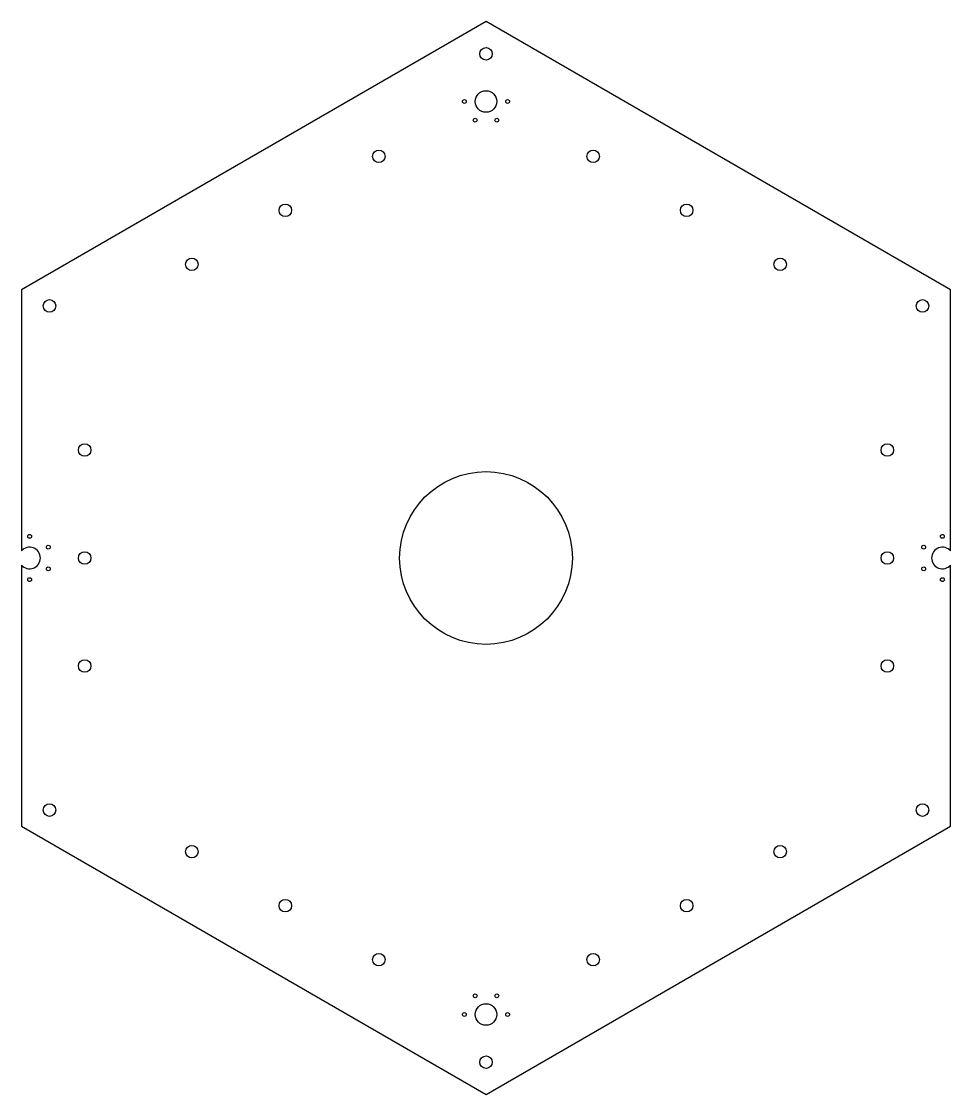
# Model space of a CAD drawing. Header units: millimetres. Extents: x -273 to 273, y -316 to 316.
import ezdxf

# ---------------------------------------------------------------- set-up
doc = ezdxf.new("R2010")
doc.units = ezdxf.units.MM
doc.layers.add('Sketch', color=7, linetype='CONTINUOUS')

msp = doc.modelspace()

# ---------------------------------------------------------------- linework, layer by layer
at = {"layer": 'Sketch'}
for p, q in [((0, 315.552), (-273.276, 157.776)), ((273.276, 157.776), (0, 315.552)), ((-273.276, 157.776), (-273.276, 4.1593)), ((273.276, 4.1593), (273.276, 157.776)), ((-273.276, -4.1593), (-273.276, -157.776)), ((273.276, -157.776), (273.276, -4.1593)), ((-273.276, -157.776), (0, -315.552)), ((0, -315.552), (273.276, -157.776))]:
    msp.add_line(p, q, dxfattribs=at)
for centre, radius in [((0, 296.502), 3.683), ((0, 268.478), 6.35), ((-12.7, 268.478), 1.1303), ((12.7, 268.478), 1.1303), ((-6.35, 257.479), 1.1303), ((6.35, 257.479), 1.1303), ((-63.064, 236.23), 3.683), ((63.064, 236.23), 3.683), ((-118.057, 204.48), 3.683), ((118.057, 204.48), 3.683), ((-173.049, 172.73), 3.683), ((173.049, 172.73), 3.683), ((-256.778, 148.251), 3.683), ((256.778, 148.251), 3.683), ((-236.113, 63.5), 3.683), ((236.113, 63.5), 3.683), ((0, 0), 50.8), ((-268.478, 12.7), 1.1303), ((268.478, 12.7), 1.1303), ((-257.479, 6.35), 1.1303), ((257.479, 6.35), 1.1303), ((-236.113, 0), 3.683), ((236.113, 0), 3.683), ((-257.479, -6.35), 1.1303), ((257.479, -6.35), 1.1303), ((-268.478, -12.7), 1.1303), ((268.478, -12.7), 1.1303), ((-236.113, -63.5), 3.683), ((236.113, -63.5), 3.683), ((-256.778, -148.251), 3.683), ((256.778, -148.251), 3.683), ((-173.049, -172.73), 3.683), ((173.049, -172.73), 3.683), ((-118.057, -204.48), 3.683), ((118.057, -204.48), 3.683), ((-63.064, -236.23), 3.683), ((63.064, -236.23), 3.683), ((-6.35, -257.479), 1.1303), ((6.35, -257.479), 1.1303), ((0, -268.478), 6.35), ((-12.7, -268.478), 1.1303), ((12.7, -268.478), 1.1303), ((0, -296.502), 3.683)]:
    msp.add_circle(centre, radius, dxfattribs=at)
for centre, start, end in [((-268.478, 0), -139.08, 139.08), ((268.478, 0), 40.9202, -40.9202)]:
    msp.add_arc(centre, 6.35, start, end, dxfattribs=at)

doc.saveas('drawing.dxf')
